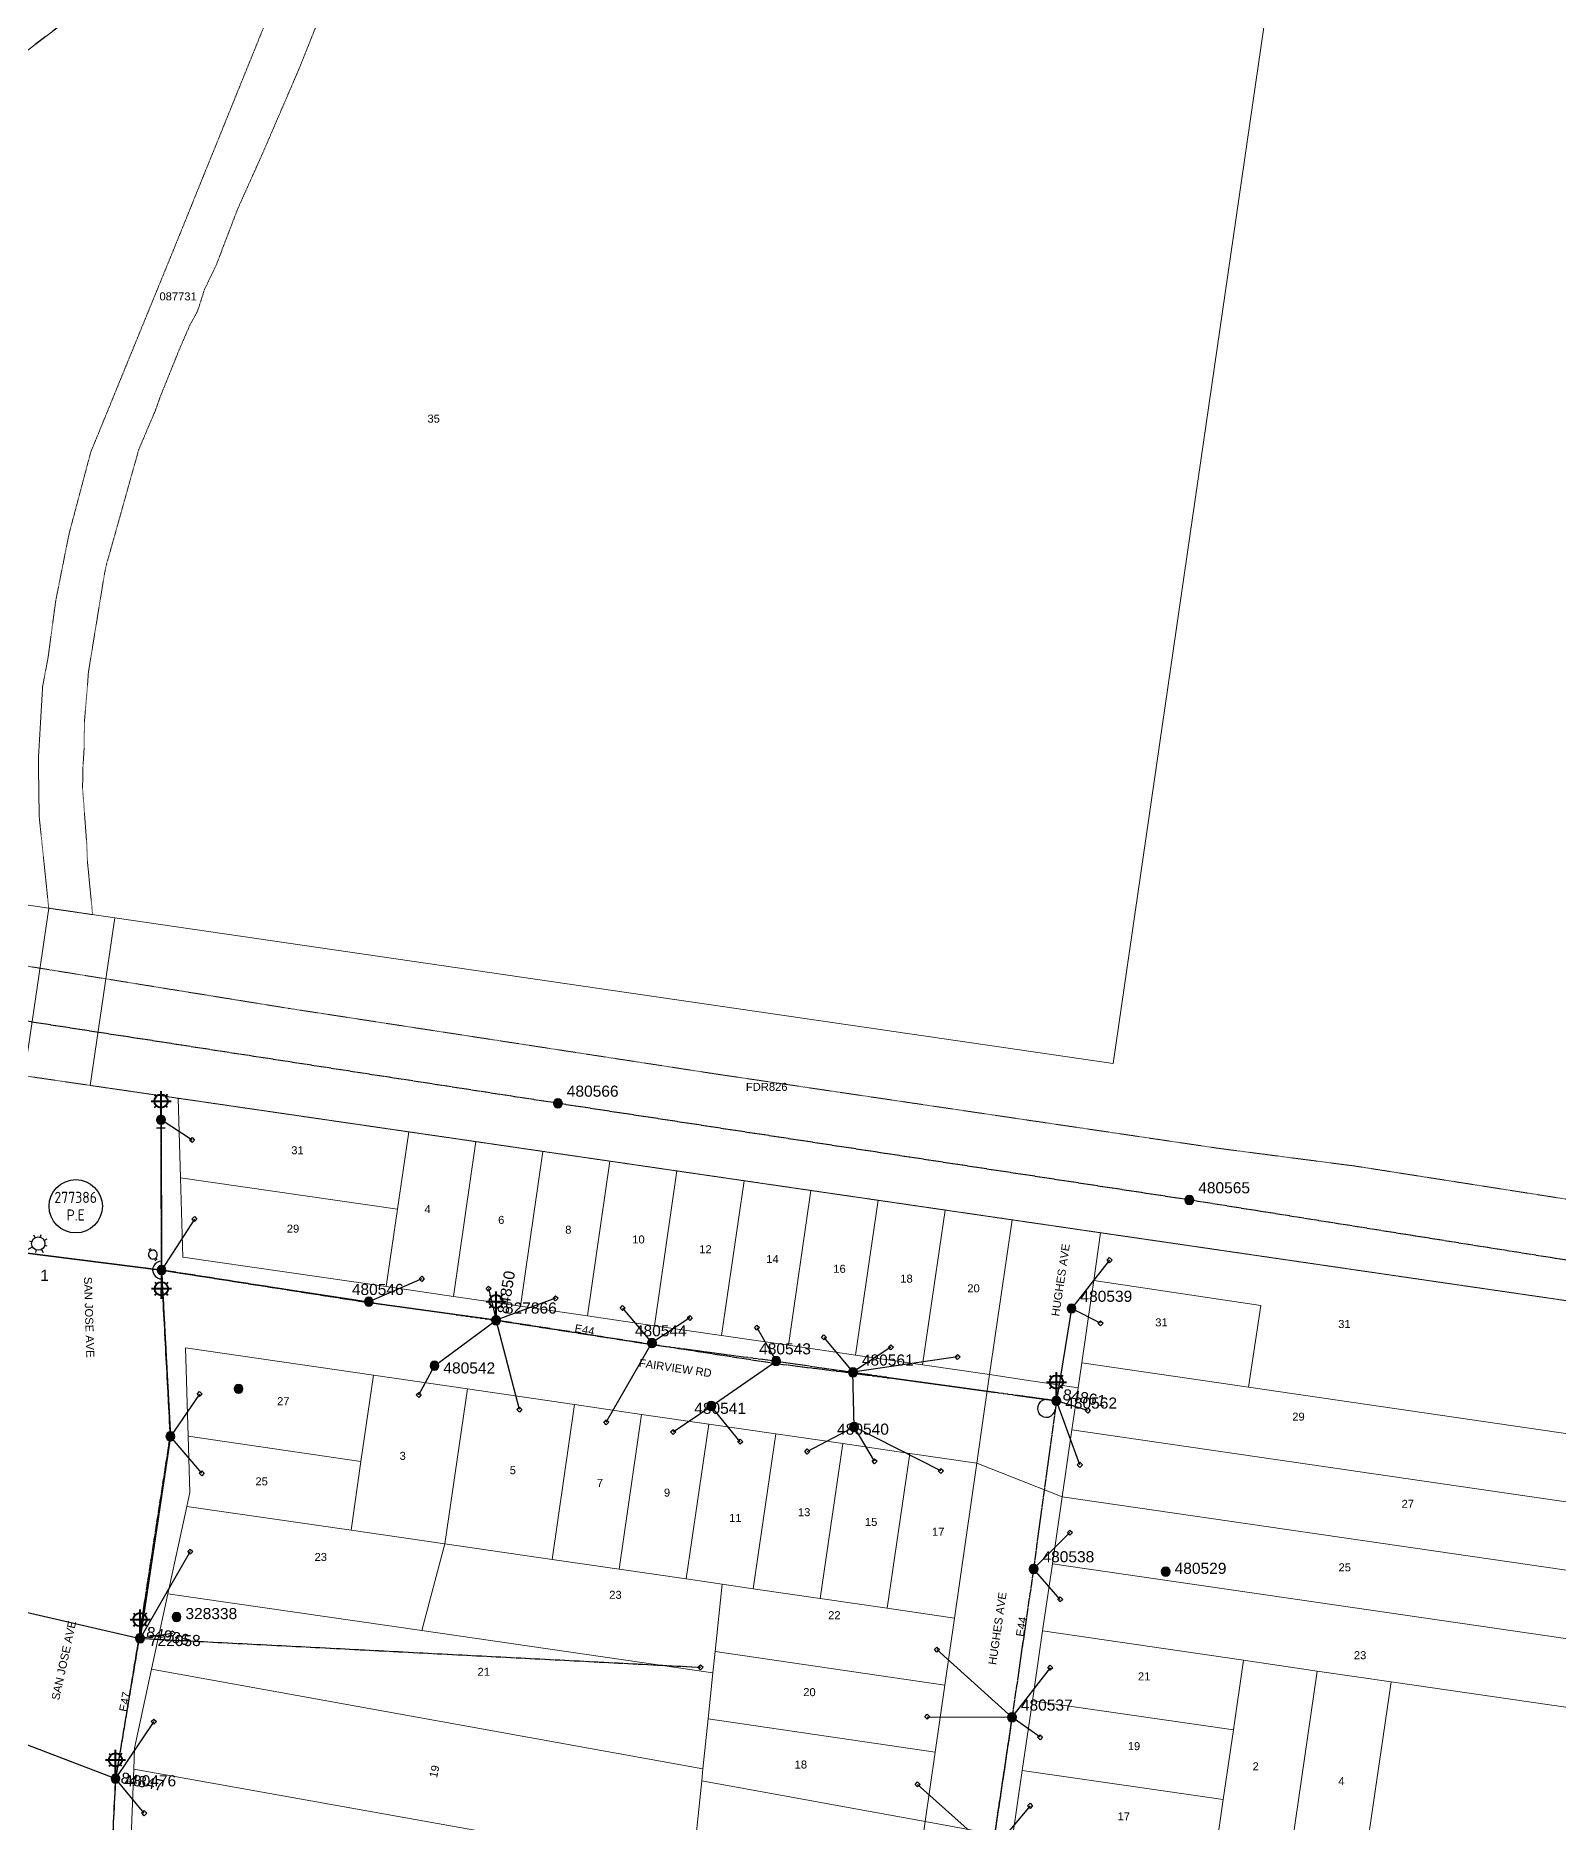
# Model space of a CAD drawing. Header units: metres. Extents: x 261099 to 262836, y 6265878 to 6267248.
# Drawn here: x 261914 to 262256.5, y 6266363.9 to 6266765.8 of the extents above; entities that cross this region are included whole.
import ezdxf
from ezdxf.enums import TextEntityAlignment as Align

# ---------------------------------------------------------------- set-up
doc = ezdxf.new("R2010")
doc.units = ezdxf.units.M
for name, pattern in [('Cable Exist OH', [1, 1, 0]), ('Dash', [5, 3, -2]), ('HIDDEN', [0.375, 0.25, -0.125]), ('HIDDEN2', [0.1875, 0.125, -0.0625])]:
    doc.linetypes.add(name, pattern=pattern)
doc.layers.get('0').update_dxf_attribs({"color": 6})
for name, color, linetype, lineweight in [('Cadastre Easements_SP_EXT', 9, 'Continuous', 5), ('Cadastre Land Parcels_SP_EXT', 9, 'Continuous', 5), ('Cadastre Other Property_SP_EXT', 9, 'HIDDEN', 5), ('Cadastre Road Names_SP_HV_LV_SL_EXT', 9, 'Continuous', 5), ('Cadastre Roads_SP_EXT', 9, 'Continuous', 5)]:
    doc.layers.add(name, color=color, linetype=linetype, lineweight=lineweight)
for name, color, linetype in [('Equip_SP_LV_EXT', 7, 'Continuous'), ('Equip_SP_SL_EXT', 7, 'Continuous'), ('Equip_SP_SL_NEW', 2, 'Continuous'), ('Mains_LV_EXT', 7, 'Continuous'), ('Mains_SL_EXT', 7, 'Continuous'), ('Mains_TR_EXT', 7, 'Continuous'), ('Notes_SL_MISC', 7, 'Continuous'), ('OH_Details_SP_MISC', 7, 'Continuous'), ('Services_SP_EXT', 7, 'Continuous'), ('SupportsOH_SP_TR_HV_LV_SL_EXT', 7, 'Continuous')]:
    doc.layers.add(name, color=color, linetype=linetype)
doc.layers.get('0').freeze()
doc.styles.add('iecARIAL', font='arial.ttf', dxfattribs={"height": 2})
doc.styles.add('IESYMBOL1', font='isocp.shx')
doc.styles.add('POLE_LABEL', font='arial.ttf')
doc.styles.add('SL_LABEL', font='arial.ttf')
doc.styles.get("Standard").update_dxf_attribs({"font": 'arial.ttf'})

# ---------------------------------------------------------------- blocks, each defined once
blk = doc.blocks.new('LV_OH_LINKS_OPEN_EXT')
for p, q in [((-0.17, 4.97), (-0.17, 5.46)), ((0.17, 4.97), (0.17, 5.46)), ((-0.17, 3), (-0.17, 2.5)), ((0.17, 3), (0.17, 2.5))]:
    blk.add_line(p, q)
blk.add_lwpolyline([(0, 2.99, 1), (0, 4.98, 1)], format="xyb", close=True)
at = {"flags": 9}
for tag, p in [('ACTUAL_STATUS', (0, 0)), ('CONSTRUCTED_VOLTAGE', (0, -0.2)), ('OPERATING_VOLTAGE', (0, -0.6)), ('ORIENTATION', (0, -0.8)), ('OWNED_BY', (0, -1)), ('STATE', (0, -1.2)), ('SWITCH_TYPE', (0, -1.4)), ('NO_PHASES', (0, -0.4)), ('USAGE', (0, -1.6)), ('LEGEND', (0, -1.8)), ('NOTES', (0, -2))]:
    blk.add_attdef(tag, text='', height=0.2, dxfattribs=at).set_placement(p, align=Align.MIDDLE_LEFT)
at = {"flags": 1}
blk.add_attdef('Z', (0, 0), '', height=0.2, dxfattribs=at)
blk = doc.blocks.new('SL_LANTERN_EXT')
at = {"lineweight": 40}
for p, q in [((-2.25, 4.22), (2.25, 4.22)), ((-1.46, 5.68), (-1.06, 5.28)), ((0, 1.97), (0, 6.47)), ((1.46, 5.68), (1.06, 5.28)), ((-1.46, 2.76), (-1.06, 3.16)), ((0, 0), (0, 2.72)), ((1.46, 2.76), (1.06, 3.16))]:
    blk.add_line(p, q, dxfattribs=at)
blk.add_circle((0, 4.22), 1.5, dxfattribs=at)
at = {"style": 'iecARIAL', "flags": 8}
blk.add_attdef('ASSET_NUM', (1.5, 1.5), '', height=2.5, dxfattribs=at)
for tag, p, height, flags in [('OPERATING_VOLTAGE', (0.98, -1.65), 0.2, 9), ('ORIENTATION', (0.98, -1.85), 0.2, 9), ('OWNED_BY', (0.98, -2.05), 0.2, 9), ('STATE', (0.98, -2.25), 0.2, 9), ('CONSTRUCTED_VOLTAGE', (0.98, -0.65), 0.2, 9), ('CONTROL_TYPE', (0.98, -0.85), 0.2, 9), ('LANTERN_PURPOSE', (0.98, -1.05), 0.2, 9), ('LANTERN_TYPE', (0.98, -1.25), 0.2, 9), ('NO_PHASES', (0.98, -1.45), 0.2, 9), ('USAGE', (0.98, -2.45), 0.2, 9), ('CEXIST', (0.98, -2.65), 0.2, 9), ('CNEW', (0.98, -2.85), 0.2, 9), ('CNUMBER', (0.98, -3.05), 0.2, 9), ('CREMOVE', (0.98, -3.25), 0.2, 9), ('CREPLACE', (0.98, -3.45), 0.2, 9), ('LKINGHEIGHT', (0.98, -3.65), 0.2, 9), ('LBRACKET', (0.98, -3.85), 0.2, 9), ('LBRACKETVOCAB', (0.98, -4.05), 0.2, 9), ('LNUMBER', (2.18, -3.25), 2.5, 8), ('LCATEGORY', (0.98, -4.25), 0.2, 9), ('LCHARGE1', (0.98, -4.45), 0.2, 9), ('LCHARGE1PERCENT', (0.98, -4.65), 0.2, 9), ('LCHARGE2', (0.98, -4.85), 0.2, 9), ('LCHARGE2PERCENT', (0.98, -5.05), 0.2, 9), ('LCHARGE3', (0.98, -5.25), 0.2, 9), ('LCHARGE3PERCENT', (0.98, -5.45), 0.2, 9), ('LEXIST', (0.98, -5.65), 0.2, 9), ('LLAMP', (0.98, -5.85), 0.2, 9), ('LLAMPVOCAB', (0.98, -6.05), 0.2, 9), ('LMAST', (0.98, -6.25), 0.2, 9), ('LMASTVOCAB', (0.98, -6.45), 0.2, 9), ('LNEW', (0.98, -6.65), 0.2, 9), ('LANTNUMBER', (0.98, -6.85), 0.2, 9), ('LOUTREACH', (0.98, -7.25), 0.2, 9), ('LOUTREACHVOCAB', (0.98, -7.45), 0.2, 9), ('LRATECODE', (0.98, -7.65), 0.2, 9), ('LREMOVE', (0.98, -7.85), 0.2, 9), ('LREPLACE', (0.98, -8.05), 0.2, 9), ('STREETNAME', (0.98, -9.25), 0.2, 9), ('SUBURB', (0.98, -9.45), 0.2, 1), ('LTYPE', (0.98, -8.25), 0.2, 9), ('LTYPEVOCAB', (0.98, -8.45), 0.2, 9), ('LEGEND', (0.98, -8.65), 0.2, 9), ('LOCATION', (0.98, -8.85), 0.2, 9), ('NOTES', (0.98, -9.05), 0.2, 9)]:
    blk.add_attdef(tag, p, '', height=height, dxfattribs=dict(flags=flags))
blk = doc.blocks.new('CCP_EXT')
blk.add_wipeout([(0, 0.57), (0.57, 0), (0, -0.57), (-0.57, 0)])
blk.add_lwpolyline([(-0.57, 0), (0, 0.57), (0.57, 0), (0, -0.57), (-0.57, 0)])
at = {"flags": 1}
blk.add_attdef('Z', (0, 0), '', height=0.2, dxfattribs=at)
at = {"flags": 9}
for tag, p in [('CCP_TYPE', (0, 0)), ('CONSTRUCTED_VOLTAGE', (0, -0.2)), ('OPERATING_VOLTAGE', (0, -0.6)), ('ORIENTATION', (0, -0.8)), ('OWNED_BY', (0, -1)), ('STATE', (0, -1.8)), ('NO_PHASES', (0, -0.4)), ('USAGE', (0, -1.2)), ('LEGEND', (0, -1.4)), ('LIFE_SUPPORT', (0, -1.6)), ('NOTES', (0, -2))]:
    blk.add_attdef(tag, text='', height=0.2, dxfattribs=at).set_placement(p, align=Align.MIDDLE_LEFT)
blk = doc.blocks.new('POLE_EXT')
blk.add_hatch(color=256).paths.add_polyline_path([(-1, 0, 1), (1, 0, 1)])
blk.add_lwpolyline([(-1, 0, 1), (1, 0, 1)], format="xyb", close=True)
for tag, height, flags, p in [('pNumber', 2.5, 8, (-17.84, 2.07)), ('OWNED_BY', 0.2, 9, (1.35, -0.4)), ('SPECIAL_USE', 0.2, 9, (1.35, -0.8)), ('STATE', 0.2, 9, (1.35, -1)), ('cLV', 0.2, 9, (1.35, -1.4)), ('hDepth', 0.2, 9, (1.35, -1.6)), ('hDia', 0.2, 9, (1.35, -1.8)), ('cHV', 0.2, 9, (1.35, -2)), ('cLinedev', 0.2, 9, (1.35, -3.4)), ('pExisting', 0.2, 9, (1.35, -3.8)), ('PARENT', 0.2, 9, (1.35, -0.6)), ('USAGE', 0.2, 9, (1.35, -1.2)), ('LBRACKET', 0.2, 9, (1.35, -2.2)), ('LExisting', 0.2, 9, (1.35, -2.4)), ('LANTNUMBER', 0.2, 9, (1.35, -2.6)), ('LOther', 0.2, 9, (1.35, -2.8)), ('LRemove', 0.2, 9, (1.35, -3)), ('LEGEND', 0.2, 9, (1.35, -3.2)), ('LOCATION', 0.2, 9, (1.35, -3.6)), ('PFNUMBER', 0.2, 9, (1.35, -4)), ('pFooting', 0.2, 9, (1.35, -4.4)), ('pNew', 0.2, 9, (1.35, -4.6)), ('pRelocate', 0.2, 9, (1.35, -5)), ('pRemove', 0.2, 9, (1.35, -5.2)), ('pReplace', 0.2, 9, (1.35, -5.4)), ('pStay', 0.2, 9, (1.35, -5.6)), ('pType', 0.2, 9, (1.35, -5.8)), ('cspan', 0.2, 9, (1.35, -6)), ('STREETNAME', 0.2, 9, (1.35, -6.2)), ('SUBURB', 0.2, 9, (1.35, -6.4)), ('OPERATED_BY', 0.2, 9, (1.36, -7.01)), ('NEWPFNUMBER', 0.2, 9, (1.35, -4.2)), ('NOTES', 0.2, 9, (1.35, -6.6)), ('MAINTAINED_BY', 0.2, 9, (1.36, -6.81))]:
    blk.add_attdef(tag, text='', height=height, dxfattribs=dict(flags=flags)).set_placement(p, align=Align.MIDDLE_LEFT)
at = {"style": 'POLE_LABEL'}
for tag, height, flags, p in [('STRUCTURE_PLANT_NUMBER', 0.2, 9, (1.35, 0.03)), ('ASSET_NUM', 2.5, 8, (2, 2)), ('STREET_CODE', 0.2, 9, (1.35, -0.2))]:
    blk.add_attdef(tag, text='', height=height, dxfattribs=dict(at, flags=flags)).set_placement(p, align=Align.MIDDLE_LEFT)
at = {"flags": 1}
blk.add_attdef('Z', (1.35, -7.33), '', height=0.2, dxfattribs=at)
blk = doc.blocks.new('End Shackle_EXT')
blk.add_wipeout([(0, 0.25), (1.81, 0.25), (1.82, -0.25), (0, -0.25)])
blk.add_line((1.81, -1), (1.81, 1))
at = {"flags": 1}
blk.add_attdef('Z', (0, 0), '', height=0.2, dxfattribs=at)
at = {"flags": 9}
for tag, p in [('CONNECTOR_TYPE', (0, 0)), ('CONSTRUCTED_VOLTAGE', (0, -0.2)), ('OPERATING_VOLTAGE', (0, -0.6)), ('ORIENTATION', (0, -0.8)), ('OWNED_BY', (0, -1)), ('STATE', (0, -1.2)), ('NO_PHASES', (0, -0.4)), ('USAGE', (0, -1.4)), ('NOTES', (0, -1.6))]:
    blk.add_attdef(tag, text='', height=0.2, dxfattribs=at).set_placement(p, align=Align.MIDDLE_LEFT)
blk = doc.blocks.new('SL_LANTERN_NEW')
for tag, height, flags, p in [('CONSTRUCTED_VOLTAGE', 0.2, 9, (0, -0.4)), ('CONTROL_TYPE', 0.2, 9, (0, -0.6)), ('OPERATING_VOLTAGE', 0.2, 9, (0, -1.4)), ('ORIENTATION', 0.2, 9, (0, -1.6)), ('OWNED_BY', 0.2, 9, (0, -1.8)), ('STATE', 0.2, 9, (0, -2)), ('CEXIST', 0.2, 9, (0, -2.4)), ('CNEW', 0.2, 9, (0, -2.6)), ('CNUMBER', 0.2, 9, (0, -2.8)), ('CREMOVE', 0.2, 9, (0, -3)), ('CREPLACE', 0.2, 9, (0, -3.2)), ('LANTERN_PURPOSE', 0.2, 9, (0, -0.8)), ('LANTERN_TYPE', 0.2, 9, (0, -1)), ('NO_PHASES', 0.2, 9, (0, -1.2)), ('USAGE', 0.2, 9, (0, -2.2)), ('LKINGHEIGHT', 0.2, 9, (0, -3.4)), ('LBRACKET', 0.2, 9, (0, -3.6)), ('LBRACKETVOCAB', 0.2, 9, (0, -3.8)), ('LCATEGORY', 0.2, 9, (0, -4)), ('LNUMBER', 2.5, 8, (1.2, -2.8)), ('LCHARGE1', 0.2, 9, (0, -4.2)), ('LCHARGE1PERCENT', 0.2, 9, (0, -4.4)), ('LCHARGE2', 0.2, 9, (0, -4.6)), ('LCHARGE2PERCENT', 0.2, 9, (0, -4.8)), ('LCHARGE3', 0.2, 9, (0, -5)), ('LCHARGE3PERCENT', 0.2, 9, (0, -5.2)), ('LEXIST', 0.2, 9, (0, -5.4)), ('LLAMP', 0.2, 9, (0, -5.6)), ('LLAMPVOCAB', 0.2, 9, (0, -5.8)), ('LMAST', 0.2, 9, (0, -6)), ('LMASTVOCAB', 0.2, 9, (0, -6.2)), ('LNEW', 0.2, 9, (0, -6.4)), ('LANTNUMBER', 0.2, 9, (0, -6.6)), ('LOUTREACH', 0.2, 9, (0, -7)), ('LOUTREACHVOCAB', 0.2, 9, (0, -7.2)), ('LRATECODE', 0.2, 9, (0, -7.4)), ('LREMOVE', 0.2, 9, (0, -7.6)), ('LREPLACE', 0.2, 9, (0, -7.8)), ('LTYPE', 0.2, 9, (0, -8)), ('SUBURB', 0.2, 9, (0, -8.6)), ('STREETNAME', 0.2, 9, (0, -8.8)), ('LTYPEVOCAB', 0.2, 9, (0, -8.2)), ('LEGEND', 0.2, 9, (0, -8.4)), ('LOCATION', 0.2, 9, (0, -9)), ('NOTES', 0.2, 9, (0, -9.2)), ('MAINTAINED_BY', 0.2, 9, (0, -9.86))]:
    blk.add_attdef(tag, text='', height=height, dxfattribs=dict(flags=flags)).set_placement(p, align=Align.MIDDLE_LEFT)
at = {"flags": 9}
blk.add_attdef('OPERATED_BY', (0, -9.61), '', height=0.2, dxfattribs=at)
blk.add_wipeout([(0, 6.47), (1.46, 5.68), (2.25, 4.22), (1.46, 2.76), (0, 1.86), (-1.46, 2.76), (-2.25, 4.22), (-1.46, 5.68)])
for p, q in [((-2.25, 4.22), (-1.5, 4.22)), ((-1.46, 5.68), (-1.06, 5.28)), ((0, 5.72), (0, 6.47)), ((1.46, 5.68), (1.06, 5.28)), ((1.5, 4.22), (2.25, 4.22)), ((-1.46, 2.76), (-1.06, 3.16)), ((0, 0), (0, 2.72)), ((0, 0), (0, 0)), ((1.46, 2.76), (1.06, 3.16))]:
    blk.add_line(p, q)
blk.add_circle((0, 4.22), 1.5)
at = {"flags": 1}
blk.add_attdef('Z', (0, 0), '', height=0.2, dxfattribs=at)
at = {"style": 'SL_LABEL'}
for tag, height, flags, p in [('ASSET_NUM', 2.5, 8, (2, 2)), ('STREET_CODE', 0.2, 9, (0, -0.2))]:
    blk.add_attdef(tag, text='', height=height, dxfattribs=dict(at, flags=flags)).set_placement(p, align=Align.MIDDLE_LEFT)
blk = doc.blocks.new('SL_NUM_PE_NEW')
blk.add_wipeout([(-0.24, 7.5), (-0.71, 7.47), (-1.17, 7.41), (-1.64, 7.32), (-2.09, 7.21), (-2.54, 7.06), (-2.98, 6.89), (-3.41, 6.69), (-3.82, 6.46), (-4.22, 6.21), (-4.6, 5.93), (-4.96, 5.63), (-5.31, 5.31), (-5.63, 4.96), (-5.93, 4.6), (-6.21, 4.22), (-6.46, 3.82), (-6.69, 3.41), (-6.89, 2.98), (-7.06, 2.54), (-7.21, 2.09), (-7.32, 1.64), (-7.41, 1.17), (-7.47, 0.71), (-7.5, 0.24), (-7.5, -0.24), (-7.47, -0.71), (-7.41, -1.17), (-7.32, -1.64), (-7.21, -2.09), (-7.06, -2.54), (-6.89, -2.98), (-6.69, -3.41), (-6.46, -3.82), (-6.21, -4.22), (-5.93, -4.6), (-5.63, -4.96), (-5.31, -5.31), (-4.96, -5.63), (-4.6, -5.93), (-4.22, -6.21), (-3.82, -6.46), (-3.41, -6.69), (-2.98, -6.89), (-2.54, -7.06), (-2.09, -7.21), (-1.64, -7.32), (-1.17, -7.41), (-0.71, -7.47), (-0.24, -7.5), (0.24, -7.5), (0.71, -7.47), (1.17, -7.41), (1.64, -7.32), (2.09, -7.21), (2.54, -7.06), (2.98, -6.89), (3.41, -6.69), (3.82, -6.46), (4.22, -6.21), (4.6, -5.93), (4.96, -5.63), (5.31, -5.31), (5.63, -4.96), (5.93, -4.6), (6.21, -4.22), (6.46, -3.82), (6.69, -3.41), (6.89, -2.98), (7.06, -2.54), (7.21, -2.09), (7.32, -1.64), (7.41, -1.17), (7.47, -0.71), (7.5, -0.24), (7.5, 0.24), (7.47, 0.71), (7.41, 1.17), (7.32, 1.64), (7.21, 2.09), (7.06, 2.54), (6.89, 2.98), (6.69, 3.41), (6.46, 3.82), (6.21, 4.22), (5.93, 4.6), (5.63, 4.96), (5.31, 5.31), (4.96, 5.63), (4.6, 5.93), (4.22, 6.21), (3.82, 6.46), (3.41, 6.69), (2.98, 6.89), (2.54, 7.06), (2.09, 7.21), (1.64, 7.32), (1.17, 7.41), (0.71, 7.47), (0.24, 7.5)])
blk.add_circle((0, 0), 6)
at = {"style": 'IESYMBOL1'}
blk.add_text('P.E', height=2.5, dxfattribs=at).set_placement((0, -0.72), align=Align.TOP_CENTER)
at = {"style": 'IESYMBOL1', "flags": 4}
blk.add_attdef('SL15', text='', height=2.5, dxfattribs=at).set_placement((0, 0), align=Align.BOTTOM_CENTER)
at = {"flags": 1}
blk.add_attdef('Z', (0, 0), '', height=0.2, dxfattribs=at)

msp = doc.modelspace()

# ---------------------------------------------------------------- linework, layer by layer
at = {"layer": 'Cadastre Easements_SP_EXT', "linetype": 'Dash'}
msp.add_lwpolyline([(261905.9, 6266757.85), (262014.03, 6266839.94), (262210.52, 6266907.06), (262363.26, 6266960.07), (262616.77, 6267048.04), (262635.01, 6267054.37), (262835.96, 6267124.11), (262761.82, 6267135.9), (262634.1, 6267091.23), (262621.67, 6267086.88), (262368.86, 6266998.47), (262199.52, 6266939.24), (261997.84, 6266870.35), (261885.6, 6266785.14), (261601.79, 6266577.4), (261606.63, 6266576.68), (261652.93, 6266569.78), (261905.9, 6266757.85)], close=True, dxfattribs=at)
at = {"layer": 'Cadastre Land Parcels_SP_EXT', "linetype": 'Continuous'}
for points in [[(261931.76, 6266567.37), (262156.35, 6266534.58), (262210.52, 6266907.06), (262014.03, 6266839.94), (261905.9, 6266757.85), (261879.31, 6266575.03), (261916.91, 6266569.54), (261931.76, 6266567.37)], [(261997.94, 6266519.24), (261946.01, 6266526.78), (261946.56, 6266508.92), (261995.38, 6266501.82), (261997.94, 6266519.24)], [(262013.01, 6266517.03), (261997.94, 6266519.24), (261995.38, 6266501.82), (261992.86, 6266484.41), (262007.96, 6266482.21), (262013.01, 6266517.03)], [(262028.09, 6266514.83), (262013.01, 6266517.03), (262007.96, 6266482.21), (262023.03, 6266480.01), (262028.09, 6266514.83)], [(262043.17, 6266512.63), (262028.09, 6266514.83), (262023.03, 6266480.01), (262038.11, 6266477.81), (262043.17, 6266512.63)], [(262058.25, 6266510.43), (262043.17, 6266512.63), (262038.11, 6266477.81), (262053.19, 6266475.61), (262058.25, 6266510.43)], [(261995.38, 6266501.82), (261946.56, 6266508.92), (261947.08, 6266491.05), (261992.86, 6266484.41), (261995.38, 6266501.82)], [(262073.33, 6266508.23), (262058.25, 6266510.43), (262053.19, 6266475.61), (262068.27, 6266473.41), (262073.33, 6266508.23)], [(262088.4, 6266506.03), (262073.33, 6266508.23), (262068.27, 6266473.41), (262083.35, 6266471.21), (262088.4, 6266506.03)], [(262103.48, 6266503.84), (262088.4, 6266506.03), (262083.35, 6266471.21), (262098.43, 6266469.01), (262103.48, 6266503.84)], [(262118.56, 6266501.64), (262103.48, 6266503.84), (262098.43, 6266469.01), (262113.51, 6266466.81), (262118.56, 6266501.64)], [(262133.64, 6266499.44), (262118.56, 6266501.64), (262113.51, 6266466.81), (262128.58, 6266464.61), (262133.64, 6266499.44)], [(262283.89, 6266477.53), (262153.55, 6266496.53), (262152, 6266485.82), (262189.6, 6266480.16), (262186.86, 6266461.79), (262276.15, 6266448.78), (262283.89, 6266477.53)], [(262152, 6266485.82), (262151.5, 6266482.35), (262149.3, 6266467.27), (262186.86, 6266461.79), (262189.6, 6266480.16), (262152, 6266485.82)], [(261989.98, 6266464.49), (261947.69, 6266470.61), (261948.29, 6266450.75), (261987.16, 6266445.09), (261989.98, 6266464.49)], [(262011.1, 6266461.4), (261989.98, 6266464.49), (261987.16, 6266445.09), (261984.93, 6266429.64), (262006.04, 6266426.56), (262011.1, 6266461.4)], [(262186.86, 6266461.79), (262149.3, 6266467.27), (262148.48, 6266461.65), (262147.1, 6266452.19), (262272.16, 6266433.96), (262276.15, 6266448.78), (262186.86, 6266461.79)], [(262035.22, 6266457.88), (262011.1, 6266461.4), (262006.04, 6266426.56), (262030.16, 6266423.05), (262035.22, 6266457.88)], [(262045.23, 6266420.85), (262050.3, 6266455.68), (262035.22, 6266457.88), (262030.16, 6266423.05), (262045.23, 6266420.85)], [(262060.31, 6266418.65), (262065.38, 6266453.49), (262050.3, 6266455.68), (262045.23, 6266420.85), (262060.31, 6266418.65)], [(262080.46, 6266451.29), (262065.38, 6266453.49), (262060.31, 6266418.65), (262068.39, 6266417.47), (262075.38, 6266416.45), (262080.46, 6266451.29)], [(262272.16, 6266433.96), (262147.1, 6266452.19), (262144.9, 6266437.11), (262270.76, 6266418.8), (262271.44, 6266431.2), (262272.16, 6266433.96)], [(261984.93, 6266429.64), (261987.16, 6266445.09), (261948.29, 6266450.75), (261948.67, 6266438.11), (261948, 6266434.98), (261984.93, 6266429.64)], [(262095.53, 6266449.09), (262080.46, 6266451.29), (262075.38, 6266416.45), (262090.46, 6266414.26), (262095.53, 6266449.09)], [(262110.61, 6266446.89), (262095.53, 6266449.09), (262090.46, 6266414.26), (262105.53, 6266412.06), (262110.61, 6266446.89)], [(262125.68, 6266444.69), (262110.61, 6266446.89), (262105.53, 6266412.06), (262120.71, 6266409.86), (262125.68, 6266444.69)], [(262270.76, 6266418.8), (262144.9, 6266437.11), (262142.7, 6266422.02), (262269.96, 6266403.51), (262270.76, 6266418.8)], [(262006.04, 6266426.56), (261984.93, 6266429.64), (261948, 6266434.98), (261943.74, 6266415.3), (262000.83, 6266407.02), (262006.04, 6266426.56)], [(262066.3, 6266397.52), (262066.82, 6266402.31), (262068.39, 6266417.47), (262060.31, 6266418.65), (262045.23, 6266420.85), (262030.16, 6266423.05), (262006.04, 6266426.56), (262000.83, 6266407.02), (262066.3, 6266397.52)], [(262269.96, 6266403.51), (262142.7, 6266422.02), (262140.5, 6266406.95), (262185.7, 6266400.38), (262202.31, 6266397.94), (262218.9, 6266395.51), (262255.08, 6266390.27), (262269.16, 6266388.23), (262269.96, 6266403.51)], [(262075.38, 6266416.45), (262068.39, 6266417.47), (262066.82, 6266402.31), (262118.52, 6266394.78), (262120.71, 6266409.86), (262105.53, 6266412.06), (262090.46, 6266414.26), (262075.38, 6266416.45)], [(262065.25, 6266387.15), (262066.3, 6266397.52), (262000.83, 6266407.02), (261943.74, 6266415.3), (261940.06, 6266398.33), (262064.07, 6266375.92), (262065.25, 6266387.15)], [(262185.7, 6266400.38), (262140.5, 6266406.95), (262138.22, 6266391.27), (262183.42, 6266384.7), (262185.7, 6266400.38)], [(262118.52, 6266394.78), (262066.82, 6266402.31), (262066.3, 6266397.52), (262065.25, 6266387.15), (262116.35, 6266379.7), (262118.52, 6266394.78)], [(262202.31, 6266397.94), (262185.7, 6266400.38), (262183.42, 6266384.7), (262181.13, 6266369.01), (262178.72, 6266352.32), (262195.22, 6266349.32), (262202.31, 6266397.94)], [(262063.81, 6266373.22), (262064.07, 6266375.92), (261940.06, 6266398.33), (261936.21, 6266380.57), (261936.02, 6266375.87), (262027.84, 6266359.45), (262061.73, 6266353.2), (262063.81, 6266373.22)], [(262218.9, 6266395.51), (262202.31, 6266397.94), (262195.22, 6266349.32), (262211.72, 6266346.32), (262218.9, 6266395.51)], [(262183.42, 6266384.7), (262138.22, 6266391.27), (262135.93, 6266375.59), (262181.13, 6266369.01), (262183.42, 6266384.7)], [(262116.35, 6266379.7), (262065.25, 6266387.15), (262064.07, 6266375.92), (262063.81, 6266373.22), (262114.12, 6266364.06), (262116.35, 6266379.7)], [(262027.84, 6266359.45), (261936.02, 6266375.87), (261935.28, 6266356.82), (262027.02, 6266339.35), (262027.84, 6266359.45)], [(262114.12, 6266364.06), (262063.81, 6266373.22), (262061.73, 6266353.2), (262111.25, 6266344.24), (262114.12, 6266364.06)], [(262181.13, 6266369.01), (262135.93, 6266375.59), (262133.72, 6266360.47), (262178.72, 6266352.32), (262181.13, 6266369.01)]]:
    msp.add_lwpolyline(points, close=True, dxfattribs=at)
for points in [[(262210.52, 6266907.06), (262156.35, 6266534.58), (261931.76, 6266567.37), (261926.25, 6266529.67), (261946.01, 6266526.78), (261997.94, 6266519.24), (262013.01, 6266517.03), (262028.09, 6266514.83), (262043.17, 6266512.63), (262058.25, 6266510.43), (262073.33, 6266508.23), (262088.4, 6266506.03), (262103.48, 6266503.84), (262118.56, 6266501.64), (262133.64, 6266499.44), (262153.55, 6266496.53), (262283.89, 6266477.53)], [(261905.9, 6266757.85), (262014.03, 6266839.94)], [(261911.41, 6266531.84), (261916.91, 6266569.54), (261879.31, 6266575.03)]]:
    msp.add_lwpolyline(points, dxfattribs=at)
at = {"layer": 'Cadastre Other Property_SP_EXT', "linetype": 'HIDDEN2'}
msp.add_lwpolyline([(261966.79, 6266771.47), (261945.18, 6266718.12), (261926.35, 6266672.1), (261921.47, 6266653.71), (261918.5, 6266638.8), (261916.76, 6266625.9), (261915.54, 6266619.45), (261914.58, 6266603.15), (261914.76, 6266590.16), (261916.91, 6266569.54), (261916.91, 6266569.54), (261926.78, 6266568.1), (261925.61, 6266580.1), (261925.48, 6266583.76), (261924.95, 6266590.9), (261924.52, 6266596.57), (261924.61, 6266601.23), (261924.87, 6266605.59), (261924.95, 6266611.61), (261925.65, 6266619.89), (261925.83, 6266622.59), (261929.4, 6266644.47), (261929.92, 6266647), (261930.88, 6266650.31), (261937.16, 6266672.71), (261940.91, 6266681.51), (261941.95, 6266684.48), (261944.13, 6266689.88), (261946.31, 6266695.28), (261948.66, 6266700.69), (261950.41, 6266703.91), (261951.98, 6266708.8), (261954.59, 6266714.2), (261959.38, 6266726.75), (261965.05, 6266739.39), (261973.24, 6266758.39), (261981.35, 6266778.7)], dxfattribs=at)
at = {"layer": 'Cadastre Roads_SP_EXT', "linetype": 'Continuous'}
for p, q in [((261916.91, 6266569.54), (261911.41, 6266531.84)), ((261931.76, 6266567.37), (261916.91, 6266569.54)), ((261926.25, 6266529.67), (261931.76, 6266567.37)), ((261931.76, 6266567.37), (261931.76, 6266567.37)), ((261946.01, 6266526.78), (261926.25, 6266529.67)), ((261946.56, 6266508.92), (261946.01, 6266526.78)), ((261947.08, 6266491.05), (261946.56, 6266508.92)), ((261992.86, 6266484.41), (261947.08, 6266491.05)), ((261992.86, 6266484.41), (261992.86, 6266484.41)), ((261947.69, 6266470.61), (261947.69, 6266470.61)), ((261947.69, 6266470.61), (261989.98, 6266464.49)), ((262127.14, 6266454.71), (262128.58, 6266464.61)), ((262125.68, 6266444.69), (262127.14, 6266454.71)), ((261948.67, 6266438.11), (261948.29, 6266450.75)), ((261948, 6266434.98), (261948.67, 6266438.11)), ((261936.02, 6266375.87), (261936.21, 6266380.57))]:
    msp.add_line(p, q, dxfattribs=at)
at = {"layer": 'Mains_LV_EXT', "linetype": 'Continuous'}
for points in [[(261942.29, 6266490.14, 1.027107), (261942.4, 6266486.14)], [(262141.62, 6266458.99, 2.41513), (262143.33, 6266456.74)]]:
    msp.add_lwpolyline(points, format="xyb", dxfattribs=at)
at = {"layer": 'Mains_LV_EXT', "linetype": 'Cable Exist OH'}
for points in [[(261944.28, 6266450.8), (261942.29, 6266488.14)], [(261988.94, 6266480.83), (261942.29, 6266488.14)], [(262017.55, 6266476.85), (261988.94, 6266480.83)], [(262052.51, 6266471.4), (262017.55, 6266476.85)], [(262080.32, 6266467.07), (262052.51, 6266471.4)], [(262097.34, 6266464.96), (262080.32, 6266467.07)], [(262143.6, 6266458.72), (262097.34, 6266464.96)], [(262143.6, 6266458.72), (262138.46, 6266420.88)], [(262138.46, 6266420.88), (262133.6, 6266387.37)], [(261932.05, 6266373.8), (261937.22, 6266405.24)], [(262133.6, 6266387.37), (262129.13, 6266357.4)], [(261930.18, 6266338.62), (261932.03, 6266373.85)]]:
    msp.add_lwpolyline(points, dxfattribs=at)
at = {"layer": 'Mains_SL_EXT', "linetype": 'Cable Exist OH'}
for points in [[(261937.22, 6266405.24), (261931.93, 6266373.74)], [(261931.91, 6266373.79), (261930.18, 6266338.62), (261928.16, 6266289.37)]]:
    msp.add_lwpolyline(points, dxfattribs=at)
at = {"layer": 'Mains_TR_EXT', "linetype": 'Cable Exist OH'}
for points in [[(262031.46, 6266525.63), (261896.68, 6266546.46)], [(262173.52, 6266503.9), (262031.46, 6266525.63)], [(262423.08, 6266464.07), (262173.52, 6266503.9)]]:
    msp.add_lwpolyline(points, dxfattribs=at)
at = {"layer": 'OH_Details_SP_MISC', "color": 7, "linetype": 'Continuous', "flags": 128}
msp.add_lwpolyline([(261942.29, 6266488.14), (261988.93, 6266481.02)], dxfattribs=at)
at = {"layer": 'Services_SP_EXT', "color": 7}
msp.add_lwpolyline([(261910.85, 6266492.09), (261942.29, 6266488.14)], dxfattribs=at)
at = {"layer": 'Services_SP_EXT'}
for points in [[(262147.02, 6266479.49), (262143.6, 6266458.72)], [(262065.96, 6266457.54), (262080.56, 6266467.66)], [(262098.1, 6266452.85), (262097.85, 6266465.14)], [(261905.92, 6266412.52), (261937.45, 6266405.29)], [(261900.3, 6266385.86), (261931.93, 6266373.74)]]:
    msp.add_lwpolyline(points, dxfattribs=at)

# ---------------------------------------------------------------- block references
at = {"layer": 'Equip_SP_LV_EXT', "rotation": 29.16354304824118}
msp.add_blockref('LV_OH_LINKS_OPEN_EXT', (261942.29, 6266488.14), dxfattribs=at)
at = {"layer": 'Equip_SP_SL_EXT'}
msp.add_blockref('SL_LANTERN_EXT', (261942.17, 6266521.93), dxfattribs=at)
at = {"layer": 'Equip_SP_SL_EXT', "rotation": 179.457466219638}
msp.add_blockref('SL_LANTERN_EXT', (261942.29, 6266488.14), dxfattribs=at)
at = {"layer": 'Equip_SP_SL_EXT'}
ref = msp.add_blockref('SL_LANTERN_EXT', (262017.55, 6266476.85), dxfattribs=at)
ref.add_attrib('ASSET_NUM', '84850', dxfattribs={"layer": '0', "height": 2.5, "rotation": 80.661, "style": 'iecARIAL'}).set_placement((262019.05, 6266478.35), align=Align.MIDDLE_LEFT)
ref = msp.add_blockref('SL_LANTERN_EXT', (262143.6, 6266458.72), dxfattribs=at)
ref.add_attrib('ASSET_NUM', '84861', dxfattribs={"layer": '0', "height": 2.5, "rotation": 350.5903, "style": 'iecARIAL'}).set_placement((262145.1, 6266460.22), align=Align.MIDDLE_LEFT)
ref = msp.add_blockref('SL_LANTERN_EXT', (261937.45, 6266405.29), dxfattribs=at)
ref.add_attrib('ASSET_NUM', '84936', dxfattribs={"layer": '0', "height": 2.5, "rotation": 348.6411, "style": 'iecARIAL'}).set_placement((261938.95, 6266406.79), align=Align.MIDDLE_LEFT)
ref = msp.add_blockref('SL_LANTERN_EXT', (261931.93, 6266373.74), dxfattribs=at)
ref.add_attrib('ASSET_NUM', '84847', dxfattribs={"layer": '0', "height": 2.5, "rotation": 348.7457, "style": 'iecARIAL'}).set_placement((261933.43, 6266375.24), align=Align.TOP_LEFT)
at = {"layer": 'SupportsOH_SP_TR_HV_LV_SL_EXT'}
ref = msp.add_blockref('POLE_EXT', (262031.46, 6266525.63), dxfattribs=at)
ref.add_attrib('ASSET_NUM', '480566', dxfattribs={"layer": '0', "height": 2.5, "style": 'POLE_LABEL'}).set_placement((262033.46, 6266526.38), align=Align.BOTTOM_LEFT)
ref = msp.add_blockref('POLE_EXT', (262173.52, 6266503.9), dxfattribs=at)
ref.add_attrib('ASSET_NUM', '480565', dxfattribs={"layer": '0', "height": 2.5, "rotation": 0.0398, "style": 'POLE_LABEL'}).set_placement((262175.52, 6266504.65), align=Align.BOTTOM_LEFT)
for p in [(261942.29, 6266488.14), (261959.61, 6266461.42), (261944.29, 6266450.72)]:
    msp.add_blockref('POLE_EXT', p, dxfattribs=at)
ref = msp.add_blockref('POLE_EXT', (261988.93, 6266481.02), dxfattribs=at)
ref.add_attrib('ASSET_NUM', '480546', dxfattribs={"layer": '0', "height": 2.5, "style": 'POLE_LABEL'}).set_placement((261990.93, 6266481.78), align=Align.BOTTOM_CENTER)
ref = msp.add_blockref('POLE_EXT', (262080.56, 6266467.66), dxfattribs=at)
ref.add_attrib('ASSET_NUM', '480543', dxfattribs={"layer": '0', "height": 2.5, "style": 'POLE_LABEL'}).set_placement((262082.56, 6266468.42), align=Align.BOTTOM_CENTER)
ref = msp.add_blockref('POLE_EXT', (262003.7, 6266466.62), dxfattribs=at)
ref.add_attrib('ASSET_NUM', '480542', dxfattribs={"layer": '0', "height": 2.5, "rotation": 359.9381, "style": 'POLE_LABEL'}).set_placement((262005.7, 6266467.37), align=Align.TOP_LEFT)
ref = msp.add_blockref('POLE_EXT', (262065.96, 6266457.54), dxfattribs=at)
ref.add_attrib('ASSET_NUM', '480541', dxfattribs={"layer": '0', "height": 2.5, "style": 'POLE_LABEL'}).set_placement((262067.96, 6266458.29), align=Align.TOP_CENTER)
ref = msp.add_blockref('POLE_EXT', (262098.1, 6266452.85), dxfattribs=at)
ref.add_attrib('ASSET_NUM', '480540', dxfattribs={"layer": '0', "height": 2.5, "style": 'POLE_LABEL'}).set_placement((262100.1, 6266453.6), align=Align.TOP_CENTER)
ref = msp.add_blockref('POLE_EXT', (262138.48, 6266420.9), dxfattribs=at)
ref.add_attrib('ASSET_NUM', '480538', dxfattribs={"layer": '0', "height": 2.5, "style": 'POLE_LABEL'}).set_placement((262140.48, 6266421.65), align=Align.BOTTOM_LEFT)
ref = msp.add_blockref('POLE_EXT', (262168.21, 6266420.29), dxfattribs=at)
ref.add_attrib('ASSET_NUM', '480529', dxfattribs={"layer": '0', "height": 2.5, "style": 'POLE_LABEL'}).set_placement((262170.21, 6266421.04), align=Align.MIDDLE_LEFT)
ref = msp.add_blockref('POLE_EXT', (261945.66, 6266410.11), dxfattribs=at)
ref.add_attrib('ASSET_NUM', '328338', dxfattribs={"layer": '0', "height": 2.5, "style": 'POLE_LABEL'}).set_placement((261947.66, 6266410.86), align=Align.MIDDLE_LEFT)
ref = msp.add_blockref('POLE_EXT', (262133.62, 6266387.53), dxfattribs=at)
ref.add_attrib('ASSET_NUM', '480537', dxfattribs={"layer": '0', "height": 2.5, "style": 'POLE_LABEL'}).set_placement((262135.62, 6266388.28), align=Align.BOTTOM_LEFT)
ref = msp.add_blockref('POLE_EXT', (261931.93, 6266373.74), dxfattribs=at)
ref.add_attrib('ASSET_NUM', '480476', dxfattribs={"layer": '0', "height": 2.5, "style": 'POLE_LABEL'}).set_placement((261933.93, 6266374.49), align=Align.TOP_LEFT)

# ---------------------------------------------------------------- texts
at = {"layer": 'Cadastre Land Parcels_SP_EXT'}
for s, p in [('35', (262002.11, 6266678.77)), ('31', (261971.47, 6266514.19)), ('4', (262001.43, 6266500.94)), ('6', (262018.02, 6266498.52)), ('29', (261970.47, 6266496.55)), ('8', (262033.1, 6266496.32)), ('10', (262048.18, 6266494.12)), ('12', (262063.26, 6266491.92)), ('14', (262078.34, 6266489.72)), ('16', (262093.42, 6266487.52)), ('18', (262108.49, 6266485.32)), ('20', (262123.57, 6266483.13)), ('31', (262165.85, 6266475.48)), ('31', (262207.01, 6266475.1)), ('27', (261968.28, 6266457.74)), ('29', (262196.68, 6266454.27)), ('3', (261995.84, 6266445.44)), ('25', (261963.41, 6266439.71)), ('5', (262020.63, 6266442.22)), ('7', (262040.23, 6266439.37)), ('9', (262055.31, 6266437.17)), ('27', (262221.27, 6266434.65)), ('11', (262069.98, 6266431.47)), ('13', (262085.46, 6266432.77)), ('15', (262100.53, 6266430.58)), ('17', (262115.63, 6266428.38)), ('23', (261976.71, 6266422.7)), ('25', (262207.08, 6266420.36)), ('23', (262043.01, 6266414.18)), ('22', (262092.26, 6266409.6)), ('23', (262210.54, 6266400.6)), ('21', (262013.37, 6266396.87)), ('21', (262161.96, 6266395.83)), ('20', (262086.65, 6266392.29)), ('19', (262159.67, 6266380.14)), ('18', (262084.72, 6266376.01)), ('2', (262187.75, 6266375.61)), ('4', (262207.04, 6266372.27)), ('17', (262157.38, 6266364.35))]:
    msp.add_text(s, height=1.8, dxfattribs=at).set_placement(p)
msp.add_text('19', height=1.8, rotation=77.7741, dxfattribs=at).set_placement((262004.25, 6266373.79))
at = {"layer": 'Cadastre Other Property_SP_EXT'}
for s, p in [('087731', (261941.82, 6266706.27)), ('FDR826', (262073.76, 6266528.45))]:
    msp.add_text(s, height=1.8, dxfattribs=at).set_placement(p)
at = {"layer": 'Cadastre Road Names_SP_HV_LV_SL_EXT'}
msp.add_text('SAN JOSE AVE', height=1.8, rotation=271.7289, dxfattribs=at).set_placement((261924.83, 6266486.58))
at = {"layer": 'Cadastre Roads_SP_EXT'}
for s, rotation, p in [('HUGHES AVE', 81.5818, (262144.24, 6266477.63)), ('FAIRVIEW RD', 351.7121, (262049.6, 6266466.4)), ('HUGHES AVE', 81.7728, (262130.06, 6266399.23)), ('SAN JOSE AVE', 77.769, (261919.25, 6266391.26))]:
    msp.add_text(s, height=1.8, rotation=rotation, dxfattribs=at).set_placement(p)
at = {"layer": 'Mains_LV_EXT'}
for s, rotation, p in [('E44', 349.6911, (262035.11, 6266474.22)), ('E44', 80.6707, (262136.24, 6266405.56)), ('E47', 79.5819, (261934.49, 6266388.66))]:
    msp.add_text(s, height=1.8, rotation=rotation, dxfattribs=at).set_placement(p)

# ---------------------------------------------------------------- next in the draw order: block references
at = {"layer": 'Services_SP_EXT'}
for p in [(261949.16, 6266517.39), (261949.68, 6266499.61), (262155.57, 6266490.37), (262000.83, 6266486.17), (262015.87, 6266483.98), (262030.95, 6266481.78), (262046.02, 6266479.59), (262061.11, 6266477.38), (262153.53, 6266476.17), (262076.24, 6266475.18), (262091.31, 6266472.98), (262106.39, 6266470.78), (262121.39, 6266468.59), (261950.86, 6266460.23), (262000.15, 6266460.06), (262022.81, 6266456.75), (262150.67, 6266456.54), (262042.33, 6266453.91), (262057.4, 6266451.71), (262072.49, 6266449.51), (262087.56, 6266447.32), (262102.7, 6266445.11), (262148.89, 6266444.32), (261951.32, 6266442.44), (262117.61, 6266442.94), (262146.66, 6266429.07), (261948.75, 6266424.79), (262144.47, 6266414.06), (261944.76, 6266406.38), (262116.74, 6266402.76), (262063.58, 6266398.79), (262142.22, 6266398.68), (262114.57, 6266387.66), (261940.56, 6266386.55), (262139.95, 6266383.05), (262112.38, 6266372.42), (262137.69, 6266367.62), (261938.41, 6266365.97)]:
    msp.add_blockref('CCP_EXT', p, dxfattribs=at)

# ---------------------------------------------------------------- next in the draw order: linework, layer by layer
at = {"layer": 'Cadastre Other Property_SP_EXT', "linetype": 'HIDDEN2'}
msp.add_lwpolyline([(261806.4, 6266547.26), (261812.2, 6266546.4), (261841.49, 6266542.1), (261894.3, 6266534.35), (261929.95, 6266529.13), (262045.26, 6266512.33), (262162, 6266495.3), (262168.12, 6266494.41), (262217.72, 6266487.17), (262336.41, 6266469.88), (262422.69, 6266457.23), (262534.68, 6266441.04), (262537.48, 6266459.45), (262445.31, 6266474.35), (262374.47, 6266485.95), (262290.54, 6266499.05), (262210.87, 6266511.52), (262180.15, 6266515.51), (262067.04, 6266532.24), (261970.8, 6266547.02), (261811.22, 6266572.79), (261666.12, 6266575.72), (261665.39, 6266567.95), (261806.4, 6266547.26)], close=True, dxfattribs=at)
at = {"layer": 'Cadastre Roads_SP_EXT', "linetype": 'Continuous'}
for p, q in [((262007.96, 6266482.21), (261992.86, 6266484.41)), ((262023.03, 6266480.01), (262007.96, 6266482.21)), ((262038.11, 6266477.81), (262023.03, 6266480.01)), ((262053.19, 6266475.61), (262038.11, 6266477.81)), ((262068.27, 6266473.41), (262053.19, 6266475.61)), ((262083.35, 6266471.21), (262068.27, 6266473.41)), ((261948.29, 6266450.75), (261947.69, 6266470.61)), ((262098.43, 6266469.01), (262083.35, 6266471.21)), ((262113.51, 6266466.81), (262098.43, 6266469.01)), ((261989.98, 6266464.49), (262011.1, 6266461.4)), ((262128.58, 6266464.61), (262113.51, 6266466.81)), ((262011.1, 6266461.4), (262035.22, 6266457.88)), ((262035.22, 6266457.88), (262050.3, 6266455.68)), ((262050.3, 6266455.68), (262065.38, 6266453.49)), ((262065.38, 6266453.49), (262080.46, 6266451.29)), ((262080.46, 6266451.29), (262095.53, 6266449.09)), ((262095.53, 6266449.09), (262110.61, 6266446.89)), ((262110.61, 6266446.89), (262125.68, 6266444.69)), ((261943.74, 6266415.3), (261948, 6266434.98)), ((261940.06, 6266398.33), (261943.74, 6266415.3)), ((261936.21, 6266380.57), (261940.06, 6266398.33)), ((261935.28, 6266356.82), (261936.02, 6266375.87))]:
    msp.add_line(p, q, dxfattribs=at)
for points in [[(262153.55, 6266496.53), (262133.64, 6266499.44), (262128.58, 6266464.61), (262136.9, 6266463.38), (262148.48, 6266461.65), (262149.3, 6266467.27), (262151.5, 6266482.35), (262152, 6266485.82), (262153.55, 6266496.53)], [(262144.9, 6266437.11), (262133.87, 6266441.46), (262125.68, 6266444.69), (262120.71, 6266409.86), (262118.52, 6266394.78), (262116.35, 6266379.7), (262114.12, 6266364.06), (262125.52, 6266361.97), (262133.72, 6266360.47), (262135.93, 6266375.59), (262138.22, 6266391.27), (262140.5, 6266406.95), (262142.7, 6266422.02), (262144.9, 6266437.11)]]:
    msp.add_lwpolyline(points, close=True, dxfattribs=at)
at = {"layer": 'Mains_LV_EXT', "linetype": 'Cable Exist OH'}
for points in [[(261937.22, 6266405.24), (261944.28, 6266450.8)], [(261937.45, 6266405.29), (262063.58, 6266398.79)]]:
    msp.add_lwpolyline(points, dxfattribs=at)
at = {"layer": 'Mains_SL_EXT', "linetype": 'Cable Exist OH'}
for points in [[(261942.29, 6266488.14), (261944.28, 6266450.8), (261937.22, 6266405.24)], [(261942.29, 6266488.14), (261988.94, 6266480.83), (262017.55, 6266476.85)], [(262017.55, 6266476.85), (262052.51, 6266471.4), (262080.56, 6266467.66), (262097.85, 6266465.14), (262143.6, 6266458.72)], [(262143.6, 6266458.72), (262138.46, 6266420.88), (262133.62, 6266387.53), (262129.13, 6266357.4)]]:
    msp.add_lwpolyline(points, dxfattribs=at)
at = {"layer": 'OH_Details_SP_MISC', "color": 7, "linetype": 'Continuous', "flags": 128}
msp.add_lwpolyline([(261942.29, 6266488.14), (261944.29, 6266450.72), (261937.45, 6266405.29)], dxfattribs=at)
at = {"layer": 'Services_SP_EXT'}
for points in [[(261949.16, 6266517.39), (261942.17, 6266521.93)], [(261949.68, 6266499.61), (261942.29, 6266488.14)], [(262155.57, 6266490.37), (262147.02, 6266479.49)], [(262000.83, 6266486.17), (261988.93, 6266481.02)], [(262015.87, 6266483.98), (262017.55, 6266476.85)], [(262030.95, 6266481.78), (262017.55, 6266476.85)], [(262000.15, 6266460.06), (262003.7, 6266466.62), (262017.55, 6266476.85)], [(262022.81, 6266456.75), (262017.55, 6266476.85)], [(262046.02, 6266479.59), (262052.61, 6266471.74)], [(262061.11, 6266477.38), (262052.61, 6266471.74)], [(262153.53, 6266476.17), (262147.02, 6266479.49)], [(262076.24, 6266475.18), (262080.56, 6266467.66)], [(262091.31, 6266472.98), (262097.85, 6266465.14)], [(262042.33, 6266453.91), (262052.61, 6266471.74)], [(262106.39, 6266470.78), (262097.85, 6266465.14)], [(262121.39, 6266468.59), (262097.85, 6266465.14)], [(261950.86, 6266460.23), (261944.29, 6266450.72)], [(262057.4, 6266451.71), (262065.96, 6266457.54)], [(262072.49, 6266449.51), (262065.96, 6266457.54)], [(262148.89, 6266444.32), (262143.6, 6266458.72)], [(262150.67, 6266456.54), (262143.6, 6266458.72)], [(262087.56, 6266447.32), (262098.1, 6266452.85)], [(262102.7, 6266445.11), (262098.1, 6266452.85)], [(262117.61, 6266442.94), (262098.1, 6266452.85)], [(261951.32, 6266442.44), (261944.29, 6266450.72)], [(262146.66, 6266429.07), (262138.48, 6266420.9)], [(261948.75, 6266424.79), (261937.45, 6266405.29)], [(262144.47, 6266414.06), (262138.48, 6266420.9)], [(261944.76, 6266406.38), (261937.45, 6266405.29)], [(262116.74, 6266402.76), (262133.62, 6266387.53)], [(262142.22, 6266398.68), (262133.62, 6266387.53)], [(261940.56, 6266386.55), (261931.93, 6266373.74)], [(262114.57, 6266387.66), (262133.62, 6266387.53)], [(262139.95, 6266383.05), (262133.62, 6266387.53)], [(261938.41, 6266365.97), (261931.91, 6266373.79)], [(262112.38, 6266372.42), (262129.13, 6266357.4)], [(262137.69, 6266367.62), (262129.13, 6266357.4)]]:
    msp.add_lwpolyline(points, dxfattribs=at)

# ---------------------------------------------------------------- next in the draw order: block references
at = {"layer": 'SupportsOH_SP_TR_HV_LV_SL_EXT'}
ref = msp.add_blockref('POLE_EXT', (262017.55, 6266476.85), dxfattribs=at)
ref.add_attrib('ASSET_NUM', '827866', dxfattribs={"layer": '0', "height": 2.5, "style": 'POLE_LABEL'}).set_placement((262019.55, 6266477.6), align=Align.BOTTOM_LEFT)
ref = msp.add_blockref('POLE_EXT', (262147.02, 6266479.49), dxfattribs=at)
ref.add_attrib('ASSET_NUM', '480539', dxfattribs={"layer": '0', "height": 2.5, "style": 'POLE_LABEL'}).set_placement((262149.02, 6266480.24), align=Align.BOTTOM_LEFT)
ref = msp.add_blockref('POLE_EXT', (262052.61, 6266471.74), dxfattribs=at)
ref.add_attrib('ASSET_NUM', '480544', dxfattribs={"layer": '0', "height": 2.5, "style": 'POLE_LABEL'}).set_placement((262054.61, 6266472.49), align=Align.BOTTOM_CENTER)
ref = msp.add_blockref('POLE_EXT', (262097.85, 6266465.14), dxfattribs=at)
ref.add_attrib('ASSET_NUM', '480561', dxfattribs={"layer": '0', "height": 2.5, "rotation": 0.0588, "style": 'POLE_LABEL'}).set_placement((262099.85, 6266465.89), align=Align.BOTTOM_LEFT)
ref = msp.add_blockref('POLE_EXT', (262143.6, 6266458.72), dxfattribs=at)
ref.add_attrib('ASSET_NUM', '480562', dxfattribs={"layer": '0', "height": 2.5, "style": 'POLE_LABEL'}).set_placement((262145.6, 6266459.47), align=Align.TOP_LEFT)
ref = msp.add_blockref('POLE_EXT', (261937.45, 6266405.29), dxfattribs=at)
ref.add_attrib('ASSET_NUM', '722058', dxfattribs={"layer": '0', "height": 2.5, "style": 'POLE_LABEL'}).set_placement((261939.45, 6266406.05), align=Align.TOP_LEFT)

# ---------------------------------------------------------------- next in the draw order: block references
at = {"layer": 'Mains_LV_EXT', "rotation": 269.0584107888821}
msp.add_blockref('End Shackle_EXT', (261942.17, 6266521.93), dxfattribs=at)
at = {"layer": 'Notes_SL_MISC', "linetype": 'Continuous'}
ref = msp.add_blockref('SL_NUM_PE_NEW', (261922.98, 6266502.49), dxfattribs=at)
ref.add_attrib('SL15', '277386', dxfattribs={"layer": '0', "height": 2.5, "style": 'IESYMBOL1'}).set_placement((261922.98, 6266502.49), align=Align.BOTTOM_CENTER)

# ---------------------------------------------------------------- next in the draw order: linework, layer by layer
at = {"layer": 'Mains_LV_EXT', "linetype": 'Cable Exist OH'}
msp.add_lwpolyline([(261942.29, 6266488.14), (261942.17, 6266521.93)], dxfattribs=at)
at = {"layer": 'Mains_SL_EXT', "linetype": 'Cable Exist OH'}
msp.add_lwpolyline([(261942.17, 6266521.93), (261942.29, 6266488.14)], dxfattribs=at)
at = {"layer": 'OH_Details_SP_MISC', "color": 7, "linetype": 'Continuous'}
msp.add_lwpolyline([(261942.17, 6266521.93), (261942.29, 6266488.14), (261910.85, 6266492.09)], dxfattribs=at)

# ---------------------------------------------------------------- next in the draw order: block references
at = {"layer": 'SupportsOH_SP_TR_HV_LV_SL_EXT'}
msp.add_blockref('POLE_EXT', (261942.17, 6266521.93), dxfattribs=at)

# ---------------------------------------------------------------- next in the draw order: block references
at = {"layer": 'Equip_SP_SL_NEW', "linetype": 'Continuous', "rotation": 298.2726575925826}
msp.add_blockref('SL_LANTERN_NEW', (261910.85, 6266492.09), dxfattribs=at)

# ---------------------------------------------------------------- next in the draw order: block references
at = {"layer": 'SupportsOH_SP_TR_HV_LV_SL_EXT'}
ref = msp.add_blockref('POLE_EXT', (261910.85, 6266492.09), dxfattribs=at)
ref.add_attrib('PNUMBER', '1', (261915.01, 6266485.7), dxfattribs={"height": 2.5})

doc.saveas('drawing.dxf')
